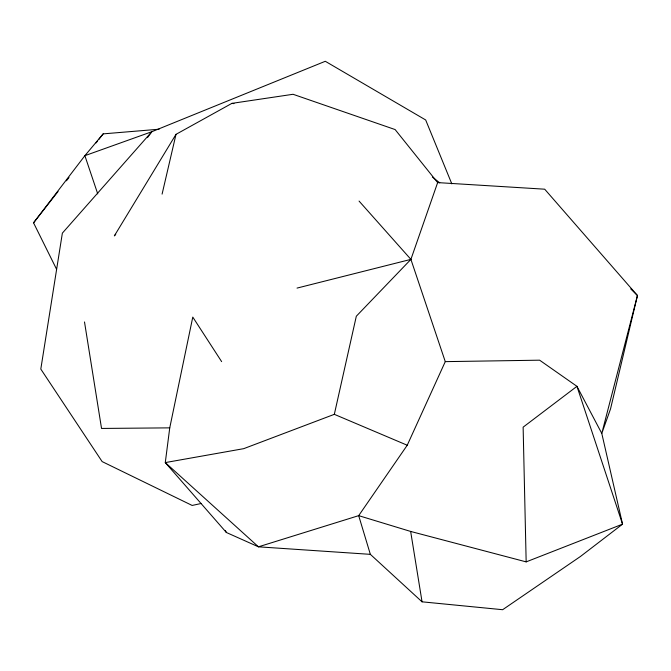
<?xml version="1.0" encoding="UTF-8"?>
<svg xmlns="http://www.w3.org/2000/svg" width="671" height="671" viewBox="0 0 671 671"><rect width="100%" height="100%" fill="white"/><g stroke="black" fill="none" stroke-linecap="round" stroke-linejoin="round"><path stroke-width="1.01" d="M221.64 361.627L192.778 317.081L169.746 427.863L165.284 462.587L226.387 532.497L258.444 546.823L370.35 554.347L422.051 601.82L502.646 609.713L580.449 556.477L622.545 524.168L601.786 433.424L576.951 386.328L539.618 360.184L445.276 361.635L407.238 445.234L358.691 515.647L258.444 546.823L165.284 462.587L243.707 448.664L334.326 414.334L407.238 445.234M334.326 414.334L356.318 316.217L410.904 259.375L437.643 182.596L395.118 129.562L293.059 94.284L231.906 103.368L176.003 134.343L114.347 235.89L115.739 234.322M162.088 194.12L176.003 134.343M147.469 137.63L151.814 131.726L325.292 61.287L425.682 119.975L451.826 183.871M56.582 269.272L33.55 222.831L84.882 155.68L103.166 133.873L159.102 129.218M33.55 222.831L58.041 191.529M66.421 180.818L69.004 177.53M96.07 142.931L97.362 141.287M98.654 139.635L103.166 133.873M526.165 561.879L622.545 524.168L576.951 386.328L523.128 427.167L526.165 561.879L410.652 531.44L358.691 515.647L370.35 554.347M297.035 288.094L410.904 259.375L445.276 361.635M201.35 503.451L192.158 505.448L102.135 461.589L40.805 369.084L62.369 233.122L151.814 131.726L84.882 155.68L97.74 193.885M169.746 427.863L101.539 428.442L84.504 321.954M437.643 182.596L544.693 189.197L637.45 295.508L610.535 408.891L601.786 433.424L637.45 295.508L630.74 288.916M231.906 103.368L233.978 103.636M432.384 177.027L439.757 182.856M359.06 201.074L410.904 259.375M225.389 530.66L226.387 532.497M410.652 531.44L422.051 601.82"/></g></svg>
